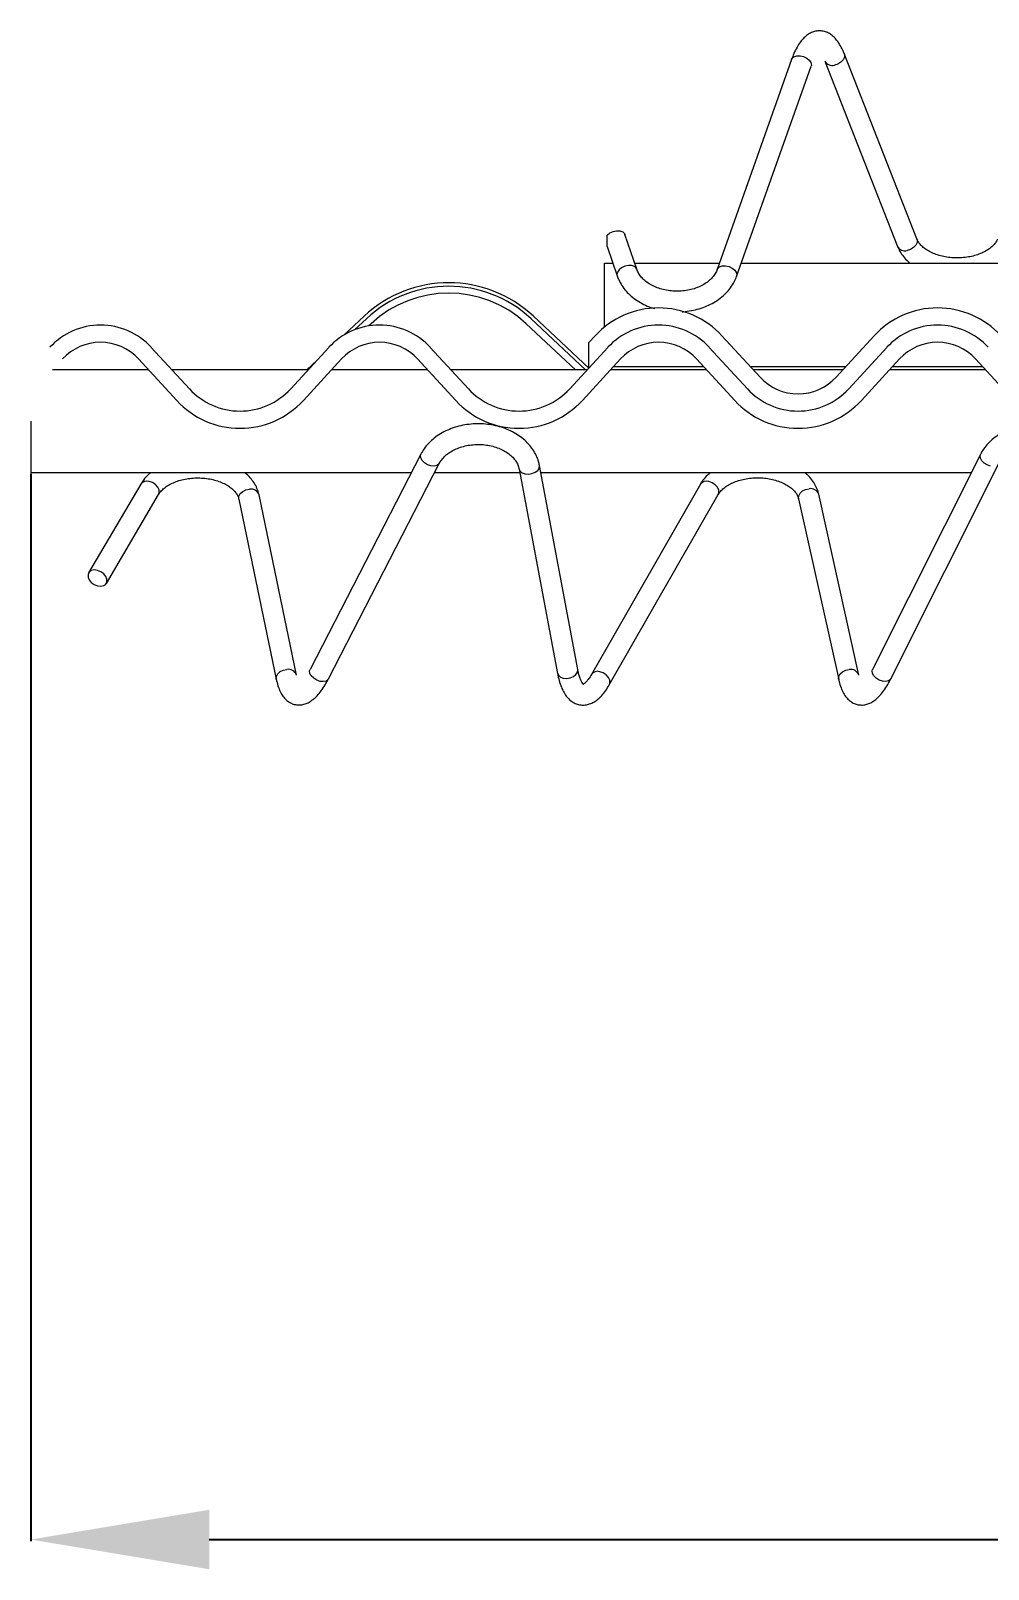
# Model space of a CAD drawing. Header units: millimetres. Extents: x 8743 to 322652, y 10189 to 229505.
# Drawn here: x 205681 to 213731, y 156994 to 169935 of the extents above; entities that cross this region are included whole.
import ezdxf

# ---------------------------------------------------------------- set-up
doc = ezdxf.new("R2010")
doc.units = ezdxf.units.MM
doc.header["$LTSCALE"] = 300
doc.header["$MEASUREMENT"] = 0
doc.header["$PDSIZE"] = -5
doc.layers.get('0').update_dxf_attribs({"color": 8, "linetype": 'CONTINUOUS'})
doc.layers.get('Defpoints').update_dxf_attribs({"color": 8, "linetype": 'CONTINUOUS'})
doc.layers.add('AZ-DIML', color=8, linetype='CONTINUOUS')
doc.styles.add('HY울릉도L', font='H2WULL_0.TTF')
doc.dimstyles.new('NDIM', dxfattribs={"dimscale": 150, "dimtxt": 3, "dimasz": 1.5, "dimexe": 3, "dimexo": 2, "dimgap": 1, "dimtad": 1, "dimdec": 0, "dimdsep": 46, "dimlunit": 6, "dimtxsty": 'HY울릉도L', "dimblk1": '_RXDOT', "dimblk2": '_RXDOT', "dimsah": 1, "dimcen": 3, "dimdle": 3, "dimclrd": 256, "dimclre": 256, "dimclrt": 3, "dimadec": 0, "dimazin": 0, "dimtfac": 1, "dimtdec": 4, "dimtix": 1, "dimtmove": 2, "dimatfit": 3, "dimldrblk": '_RXDOT', "dimfxl": 1, "dimtolj": 1, "dimtzin": 0, "dimarcsym": 0})

# ---------------------------------------------------------------- blocks, each defined once
blk = doc.blocks.new('*D406')
at = {"layer": 'AZ-DIML', "lineweight": -2}
for p, q in [((205681, 166205), (205681, 157229)), ((280752, 166205), (280752, 157229)), ((207181, 157244), (279252, 157244))]:
    blk.add_line(p, q, dxfattribs=at)
at = {"layer": 'AZ-DIML'}
for points in [[(207181, 157494), (207181, 156994), (205681, 157244)], [(279252, 156994), (279252, 157494), (280752, 157244)]]:
    blk.add_solid(points, dxfattribs=at)
at = {"layer": 'Defpoints', "color": 0}
for p in [(205681, 166215), (280752, 166215), (280752, 157244)]:
    blk.add_point(p, dxfattribs=at)
at = {"layer": 'AZ-DIML', "color": 3, "insert": (243216, 158066), "char_height": 1500, "attachment_point": 5, "style": 'HY울릉도L'}
blk.add_mtext('\\A1;2590', dxfattribs=at)
blk = doc.blocks.new('_RXDOT')
at = {"color": 0, "linetype": 'ByBlock'}
blk.add_line((-1, 0), (2, 0), dxfattribs=at)
at = {"color": 0, "linetype": 'ByBlock', "const_width": 0.5}
blk.add_lwpolyline([(-0.25, 0, 1), (0.25, 0, 1)], format="xyb", close=True, dxfattribs=at)

msp = doc.modelspace()

# ---------------------------------------------------------------- linework, layer by layer
at = {"color": 7, "linetype": 'Continuous', "lineweight": 15}
for p, q in [((212078.5, 169694.5), (211452.5, 167927.1)), ((212358.4, 169679.7), (212969.3, 168120.4)), ((213130.9, 168183.7), (212520, 169743.1)), ((211616.1, 167869.1), (212242.2, 169636.6)), ((210527.7, 168216.7), (210549.8, 168234.6)), ((210549.8, 168234.6), (210577.3, 168247.4)), ((210577.3, 168247.4), (210607, 168253.5)), ((210607, 168253.5), (210635.1, 168252.3)), ((210635.1, 168252.3), (210658.1, 168243.8)), ((210658.1, 168243.8), (210673.2, 168229)), ((210527.7, 168120.2), (210527.7, 168216.7)), ((210527.7, 168120.2), (210611.9, 167873.1)), ((210673.2, 168229), (210676.5, 168222)), ((210776.2, 167929.1), (210676.5, 168222)), ((210505.8, 167444.2), (210505.8, 167980.2)), ((210505.8, 167980.2), (210575.4, 167980.2)), ((210758.8, 167980.2), (211471.3, 167980.2)), ((211655.5, 167980.2), (215265.5, 167980.2)), ((208314.8, 167376.5), (208483.5, 167534.3)), ((208503.3, 167513.2), (208403.9, 167420.2)), ((208542.9, 167470.9), (208523, 167452.3)), ((210261.8, 167083.3), (209847.5, 167470.9)), ((210346.5, 167083.3), (209887.1, 167513.2)), ((209906.8, 167534.3), (210372.9, 167098.3)), ((210372.9, 167311.6), (210426.8, 167370.2)), ((211492, 167370.2), (211812.8, 167021.1)), ((212451.9, 167021.1), (212772.7, 167370.2)), ((207014.4, 166923.2), (206693.5, 167272.3)), ((208187.3, 167272.3), (207866.5, 166923.2)), ((209360.3, 166923.2), (209039.5, 167272.3)), ((210533.3, 167272.3), (210212.5, 166923.2)), ((210372.9, 167097.8), (210372.9, 167311.6)), ((210372.9, 167097.8), (210533.3, 167272.3)), ((211706.3, 166923.2), (211385.5, 167272.3)), ((212879.3, 167272.3), (212558.4, 166923.2)), ((206670.8, 167083.3), (205864.2, 167083.3)), ((206907.8, 166825.3), (206587, 167174.4)), ((208013.6, 167083.3), (206867.2, 167083.3)), ((208293.9, 167174.4), (207973, 166825.3)), ((208001.5, 167083.3), (208088, 167164.3)), ((209016.7, 167083.3), (208210.1, 167083.3)), ((209253.8, 166825.3), (208933, 167174.4)), ((210359.6, 167083.3), (209213.2, 167083.3)), ((210639.8, 167174.4), (210319, 166825.3)), ((211362.7, 167083.3), (210556.1, 167083.3)), ((210582.7, 167112.2), (211336.1, 167112.2)), ((211599.8, 166825.3), (211278.9, 167174.4)), ((211729, 167112.2), (212535.7, 167112.2)), ((212509.1, 167083.3), (211755.6, 167083.3)), ((212985.8, 167174.4), (212665, 166825.3)), ((213708.6, 167083.3), (212902, 167083.3)), ((212928.6, 167112.2), (213682, 167112.2)), ((213945.7, 166825.3), (213624.9, 167174.4)), ((208960.8, 166374.1), (208029, 164562.1)), ((208183.4, 164482.7), (209115.2, 166294.7)), ((213666.3, 166372.1), (212758, 164561.7)), ((212913.2, 164483.8), (213821.5, 166294.2)), ((208879.2, 166215.3), (205681, 166215.3)), ((209793.7, 166215.3), (209074.4, 166215.3)), ((209787.7, 166247.3), (210109.7, 164529.9)), ((210280.3, 164561.9), (209958.4, 166279.2)), ((213587.7, 166215.3), (209970.3, 166215.3)), ((206605.5, 166122), (206167.1, 165375)), ((206316.9, 165287.1), (206755.2, 166034.1)), ((207914.6, 164515.6), (207600.1, 166031.3)), ((211310.9, 166120.1), (210395, 164520.6)), ((210545.6, 164434.3), (211461.6, 166033.9)), ((212643.5, 164515.5), (212306.5, 166036.1)), ((207430.1, 165996), (207744.6, 164480.3)), ((212137, 165998.6), (212474, 164477.9)), ((206190, 165394.3), (206171.9, 165381.6)), ((206214.3, 165399.4), (206190, 165394.3)), ((206242, 165396.3), (206214.3, 165399.4)), ((206269.7, 165385.3), (206242, 165396.3)), ((206294, 165367.8), (206269.7, 165385.3)), ((206171.9, 165381.6), (206162.3, 165362.7)), ((206162.3, 165362.7), (206162.3, 165340)), ((206162.3, 165340), (206171.9, 165316.3)), ((206171.9, 165316.3), (206190, 165294.3)), ((206190, 165294.3), (206214.3, 165276.8)), ((206214.3, 165276.8), (206242, 165265.8)), ((206242, 165265.8), (206269.7, 165262.6)), ((206269.7, 165262.6), (206294, 165267.8)), ((206312.1, 165345.8), (206294, 165367.8)), ((206294, 165267.8), (206312.1, 165280.5)), ((206321.7, 165322.1), (206312.1, 165345.8)), ((206312.1, 165280.5), (206321.7, 165299.4)), ((206321.7, 165299.4), (206321.7, 165322.1))]:
    msp.add_line(p, q, dxfattribs=at)
at = {"color": 8, "linetype": 'Continuous', "lineweight": 15}
for p, q in [((212078.5, 169694.5), (212082.7, 169702.8)), ((212082.7, 169702.8), (212098.3, 169716.7)), ((212098.3, 169716.7), (212121.3, 169724.4)), ((212121.3, 169724.4), (212149.1, 169725)), ((212149.1, 169725), (212178.2, 169718.5)), ((212178.2, 169718.5), (212205.2, 169705.6)), ((212205.2, 169705.6), (212226.7, 169687.8)), ((212226.7, 169687.8), (212240.3, 169667.4)), ((212240.3, 169667.4), (212244.2, 169646.7)), ((212467.4, 169654.7), (212438.6, 169646)), ((212492.8, 169670.2), (212467.4, 169654.7)), ((212511.7, 169690.7), (212492.8, 169670.2)), ((212521.9, 169713.7), (212511.7, 169690.7)), ((212520, 169743.1), (212522.1, 169736.4)), ((212522.1, 169736.4), (212521.9, 169713.7)), ((212244.2, 169646.7), (212242.2, 169636.6)), ((213103.7, 168110.8), (213078.3, 168095.3)), ((213122.6, 168131.3), (213103.7, 168110.8)), ((213132.8, 168154.3), (213122.6, 168131.3)), ((213130.9, 168183.7), (213133, 168177)), ((213133, 168177), (213132.8, 168154.3)), ((213078.3, 168095.3), (213049.5, 168086.6)), ((210613.9, 167903.5), (210610, 167882.9)), ((210610, 167882.9), (210611.9, 167873.1)), ((210627.5, 167923.8), (210613.9, 167903.5)), ((210649.1, 167941.4), (210627.5, 167923.8)), ((210676.2, 167954.2), (210649.1, 167941.4)), ((210705.4, 167960.5), (210676.2, 167954.2)), ((210733.2, 167959.7), (210705.4, 167960.5)), ((210756.3, 167951.8), (210733.2, 167959.7)), ((210771.9, 167937.8), (210756.3, 167951.8)), ((210776.1, 167929.5), (210771.9, 167937.8)), ((211452.6, 167927.5), (211456.6, 167935.3)), ((211456.6, 167935.3), (211472.2, 167949.2)), ((211472.2, 167949.2), (211495.2, 167957)), ((211495.2, 167957), (211523, 167957.6)), ((211523, 167957.6), (211552.1, 167951.1)), ((211552.1, 167951.1), (211579.1, 167938.1)), ((211579.1, 167938.1), (211600.7, 167920.4)), ((211600.7, 167920.4), (211614.2, 167899.9)), ((211614.2, 167899.9), (211618.1, 167879.3)), ((211618.1, 167879.3), (211616.1, 167869.1)), ((208957.3, 166362.5), (208960.8, 166374.1)), ((208959.8, 166341.8), (208957.3, 166362.5)), ((208971.7, 166320.2), (208959.8, 166341.8)), ((208991.6, 166300.3), (208971.7, 166320.2)), ((209017.1, 166284.5), (208991.6, 166300.3)), ((209111.5, 166289), (209095.4, 166277.1)), ((209115, 166294.3), (209111.5, 166289)), ((213662.9, 166360.6), (213666.3, 166372.1)), ((213665.5, 166339.9), (213662.9, 166360.6)), ((213677.5, 166318.3), (213665.5, 166339.9)), ((213697.5, 166298.6), (213677.5, 166318.3)), ((213723.2, 166283), (213697.5, 166298.6)), ((209045.2, 166274.8), (209017.1, 166284.5)), ((209072.3, 166272.2), (209045.2, 166274.8)), ((209095.4, 166277.1), (209072.3, 166272.2)), ((209787.8, 166246.8), (209795.1, 166230.8)), ((209795.1, 166230.8), (209812.2, 166216.1)), ((209812.2, 166216.1), (209836.6, 166207.1)), ((209836.6, 166207.1), (209865.5, 166204.9)), ((209865.5, 166204.9), (209895.2, 166209.7)), ((209895.2, 166209.7), (209922.3, 166221)), ((209922.3, 166221), (209943.4, 166237.4)), ((209943.4, 166237.4), (209956, 166256.9)), ((209956, 166256.9), (209958.7, 166277.2)), ((209958.7, 166277.2), (209958.4, 166279.2)), ((213751.3, 166273.5), (213723.2, 166283)), ((206704.3, 166134.3), (206676.4, 166144.3)), ((206729.3, 166117.6), (206704.3, 166134.3)), ((206748.4, 166096.1), (206729.3, 166117.6)), ((206759.3, 166072.4), (206748.4, 166096.1)), ((206755.2, 166034.1), (206760.7, 166049.4)), ((206760.7, 166049.4), (206759.3, 166072.4)), ((207431.3, 166020.5), (207442.8, 166042.5)), ((207442.8, 166042.5), (207463.1, 166060.9)), ((207463.1, 166060.9), (207489.7, 166073.7)), ((207489.7, 166073.7), (207519.3, 166079.2)), ((211410.5, 166133.3), (211382.5, 166143.1)), ((211435.5, 166116.6), (211410.5, 166133.3)), ((211454.6, 166095.2), (211435.5, 166116.6)), ((211465.5, 166071.6), (211454.6, 166095.2)), ((211461.6, 166033.9), (211466.8, 166048.6)), ((211466.8, 166048.6), (211465.5, 166071.6)), ((212137.9, 166023.6), (212149.4, 166045.6)), ((212149.4, 166045.6), (212169.6, 166064.2)), ((212169.6, 166064.2), (212196.1, 166077.2)), ((212196.1, 166077.2), (212225.7, 166082.9)), ((207429.8, 165997.7), (207431.3, 166020.5)), ((207430.1, 165996), (207429.8, 165997.7)), ((212136.6, 166000.8), (212137.9, 166023.6)), ((212137, 165998.6), (212136.6, 166000.8)), ((207744.3, 164482.1), (207745.7, 164504.9)), ((207744.6, 164480.3), (207744.3, 164482.1)), ((207745.7, 164504.9), (207757.3, 164526.8)), ((207757.3, 164526.8), (207777.6, 164545.3)), ((207777.6, 164545.3), (207804.1, 164558)), ((207804.1, 164558), (207833.8, 164563.6)), ((208025.5, 164550.4), (208029, 164562.1)), ((208027.9, 164529.7), (208025.5, 164550.4)), ((208039.9, 164508.1), (208027.9, 164529.7)), ((208059.8, 164488.3), (208039.9, 164508.1)), ((208085.3, 164472.5), (208059.8, 164488.3)), ((208183.4, 164482.7), (208179.7, 164477)), ((210109.7, 164529.9), (210117, 164513.4)), ((210117, 164513.4), (210134.1, 164498.7)), ((210134.1, 164498.7), (210158.6, 164489.8)), ((210158.6, 164489.8), (210187.4, 164487.5)), ((210187.4, 164487.5), (210217.1, 164492.4)), ((210217.1, 164492.4), (210244.2, 164503.7)), ((210244.2, 164503.7), (210265.3, 164520)), ((210265.3, 164520), (210278, 164539.5)), ((210278, 164539.5), (210280.6, 164559.8)), ((210280.6, 164559.8), (210280.3, 164561.9)), ((210494.6, 164533.7), (210466.6, 164543.6)), ((210519.6, 164517.1), (210494.6, 164533.7)), ((210538.7, 164495.7), (210519.6, 164517.1)), ((210549.6, 164472), (210538.7, 164495.7)), ((212473.6, 164480.2), (212475, 164502.9)), ((212474, 164477.9), (212473.6, 164480.2)), ((212475, 164502.9), (212486.5, 164525)), ((212486.5, 164525), (212506.7, 164543.6)), ((212506.7, 164543.6), (212533.2, 164556.6)), ((212533.2, 164556.6), (212562.7, 164562.3)), ((212754.6, 164550.2), (212758, 164561.7)), ((212757.2, 164529.4), (212754.6, 164550.2)), ((212769.2, 164507.9), (212757.2, 164529.4)), ((212789.2, 164488.2), (212769.2, 164507.9)), ((212814.9, 164472.6), (212789.2, 164488.2)), ((212909.4, 164477.9), (212893.3, 164465.9)), ((212913.2, 164483.8), (212909.4, 164477.9)), ((208113.4, 164462.7), (208085.3, 164472.5)), ((208140.5, 164460.2), (208113.4, 164462.7)), ((208163.6, 164465.1), (208140.5, 164460.2)), ((208179.7, 164477), (208163.6, 164465.1)), ((210545.7, 164434.3), (210550.9, 164449.1)), ((210550.9, 164449.1), (210549.6, 164472)), ((212843, 164463.1), (212814.9, 164472.6)), ((212870.2, 164460.8), (212843, 164463.1)), ((212893.3, 164465.9), (212870.2, 164460.8))]:
    msp.add_line(p, q, dxfattribs=at)
at = {"color": 7, "linetype": 'Continuous', "lineweight": 0}
msp.add_line((205681, 166652.5), (205681, 159749.2), dxfattribs=at)
at = {"color": 8, "linetype": 'Continuous', "lineweight": 15}
for centre, radius, start, end in [((212419.3, 169712.3), 69.1, 208.45749, 286.27151), ((213030.1, 168152.8), 69, 208.09862, 286.31151), ((206655.7, 166086.2), 61.7, 70.35507, 144.50774), ((207531.4, 166007.5), 72.8, 19.09424, 99.55152), ((211361.9, 166084.5), 62.2, 70.62826, 145.00643), ((212238.3, 166011.6), 72.4, 19.78885, 100.03613), ((207845.8, 164491.7), 72.8, 19.45498, 99.52679), ((210446, 164484.8), 62.3, 70.66535, 144.73191), ((212575.3, 164490.9), 72.5, 20.1587, 100.00578)]:
    msp.add_arc(centre, radius, start, end, dxfattribs=at)
at = {"color": 7, "linetype": 'Continuous', "lineweight": 15}
for centre, radius, start, end in [((209195.2, 166773.7), 1041.6, 46.90481, 133.09519), ((209195.2, 166773.7), 1012.7, 46.90481, 133.09519), ((209195.2, 166773.7), 954.8, 46.90481, 133.09519), ((210959.4, 166880.8), 723.3, 42.58222, 137.41778), ((213305.3, 166880.8), 723.3, 42.58222, 137.41778), ((206267.5, 166880.8), 578.7, 42.58222, 137.41778), ((208613.4, 166880.8), 578.7, 42.58222, 137.41778), ((210959.4, 166880.8), 578.7, 42.58222, 137.41778), ((213305.3, 166880.8), 578.7, 42.58222, 137.41778), ((206267.5, 166880.8), 434, 42.58222, 137.41778), ((208613.4, 166880.8), 434, 42.58222, 137.41778), ((210959.4, 166880.8), 434, 42.58222, 137.41778), ((213305.3, 166880.8), 434, 42.58222, 137.41778), ((212132.4, 167314.8), 434, 222.58222, 317.41778), ((207440.4, 167314.8), 723.3, 222.58222, 317.41778), ((207440.4, 167314.8), 578.7, 222.58222, 317.41778), ((209786.4, 167314.8), 723.3, 222.58222, 317.41778), ((209786.4, 167314.8), 578.7, 222.58222, 317.41778), ((212132.4, 167314.8), 723.3, 222.58222, 317.41778), ((212132.4, 167314.8), 578.7, 222.58222, 317.41778)]:
    msp.add_arc(centre, radius, start, end, dxfattribs=at)
for points, knots in [([(212520, 169743.1), (212516.2, 169752.4), (212504.8, 169780.4), (212482.7, 169822.4), (212453.5, 169863.4), (212421.7, 169894.7), (212389.1, 169916.5), (212354.4, 169930.4), (212317.4, 169936.1), (212280, 169933), (212244.1, 169921.1), (212211.1, 169902), (212180.2, 169875.4), (212150.7, 169840.6), (212122.8, 169796.7), (212098.5, 169747.6), (212084.7, 169711), (212078.5, 169694.5)], [0, 0, 0, 0, 0.0415418, 0.124318, 0.2088245, 0.277932, 0.3403999, 0.3987785, 0.455417, 0.5152658, 0.5741841, 0.634721, 0.6998699, 0.7719445, 0.8508304, 0.9329337, 1, 1, 1, 1]), ([(212969.3, 168120.4), (212973.5, 168110.6), (212984.5, 168084.8), (213009.7, 168045.7), (213040.7, 168008.5), (213065, 167988.3), (213074.7, 167980.2)], [0, 0, 0, 0, 0.185968, 0.4887873, 0.7958812, 1, 1, 1, 1]), ([(213809.6, 168183.4), (213807.8, 168179.2), (213802.4, 168166.7), (213787.9, 168144.5), (213762.6, 168117.7), (213728.8, 168092.1), (213688.5, 168069.6), (213642.5, 168050.9), (213591.8, 168036.6), (213537.7, 168027.3), (213481.7, 168023.5), (213425.3, 168025.1), (213370.2, 168032.3), (213317.9, 168044.6), (213269.9, 168061.6), (213227.6, 168082.5), (213191.8, 168106.4), (213163.5, 168132.2), (213142.5, 168158.5), (213134.8, 168175.3), (213130.9, 168183.7)], [0, 0, 0, 0, 0.0282739, 0.084194, 0.1437598, 0.2014916, 0.2586397, 0.3157331, 0.3729777, 0.4304331, 0.4880595, 0.5457555, 0.6033915, 0.660811, 0.7179264, 0.7746698, 0.8310842, 0.8873908, 0.9439687, 1, 1, 1, 1]), ([(210611.9, 167873.1), (210615.8, 167862.6), (210626.3, 167834.6), (210650.4, 167791.3), (210685.7, 167744.8), (210728.6, 167702.5), (210778.4, 167664.8), (210834.5, 167633), (210883.8, 167610.8), (210915.2, 167601.9), (210925, 167599.1)], [0, 0, 0, 0, 0.0834895, 0.222099, 0.3617065, 0.5030015, 0.6458401, 0.7898576, 0.9346647, 1, 1, 1, 1]), ([(211452.5, 167927.1), (211450.4, 167921.8), (211443.8, 167904.7), (211426.7, 167876.2), (211397.7, 167843.4), (211361.5, 167814.1), (211319, 167789), (211271.2, 167768.8), (211219.4, 167754.1), (211164.7, 167745.3), (211108.7, 167742.8), (211052.9, 167746.7), (210998.9, 167756.7), (210948, 167772.5), (210901.7, 167793.5), (210861.2, 167818.9), (210827.3, 167847.9), (210800.7, 167879.3), (210784.6, 167906.7), (210778.3, 167923.4), (210776.2, 167929.1)], [0, 0, 0, 0, 0.0283728, 0.0915426, 0.1526937, 0.2122043, 0.2709384, 0.329373, 0.3877257, 0.4460684, 0.5044146, 0.5627395, 0.620966, 0.6790464, 0.7369621, 0.7947708, 0.8525864, 0.9107126, 0.9697162, 1, 1, 1, 1]), ([(211156.7, 167572), (211160, 167572.1), (211186.5, 167572.6), (211235.6, 167580.5), (211302.4, 167596.1), (211366.1, 167619.3), (211425.4, 167649), (211479.3, 167685), (211526.7, 167726.5), (211566.4, 167773.1), (211596.7, 167820.8), (211610, 167854), (211616.1, 167869.1)], [0, 0, 0, 0, 0.0158632, 0.12730927, 0.23892642, 0.35073835, 0.46272997, 0.57474486, 0.68653533, 0.79768971, 0.90777504, 1, 1, 1, 1]), ([(209958.4, 166279.2), (209956, 166290.2), (209949.6, 166319.1), (209931.9, 166364.4), (209903.7, 166413.8), (209867.4, 166459.8), (209823.6, 166501.6), (209773, 166538.6), (209716.4, 166570), (209654.9, 166595.3), (209589.6, 166613.9), (209521.6, 166625.6), (209452.3, 166630.1), (209382.7, 166627.5), (209314.1, 166617.6), (209247.6, 166600.6), (209184.4, 166576.7), (209125.6, 166546.2), (209072.4, 166509.5), (209026, 166467.2), (208988.1, 166422), (208969.5, 166389.4), (208960.8, 166374.1)], [0, 0, 0, 0, 0.0298676, 0.0788895, 0.1281634, 0.177972, 0.2283808, 0.2793214, 0.3306714, 0.3822826, 0.4340336, 0.4858459, 0.5376976, 0.5896029, 0.6415632, 0.6936074, 0.745748, 0.7979631, 0.8501845, 0.9022741, 0.9540451, 1, 1, 1, 1]), ([(214664.7, 166284.4), (214662.2, 166295.3), (214655.5, 166324.2), (214637.3, 166369.4), (214608.4, 166418.6), (214571.5, 166464.2), (214527.2, 166505.7), (214476.1, 166542.3), (214419.2, 166573.3), (214357.3, 166598.1), (214291.8, 166616.2), (214223.7, 166627.4), (214154.3, 166631.4), (214084.7, 166628.2), (214016.2, 166617.8), (213949.9, 166600.3), (213887, 166575.9), (213828.7, 166544.9), (213775.9, 166507.8), (213730.1, 166465.2), (213692.8, 166419.8), (213674.7, 166387.3), (213666.3, 166372.1)], [0, 0, 0, 0, 0.02987048, 0.07893491, 0.12826329, 0.17813688, 0.22860781, 0.27960765, 0.33099928, 0.38264552, 0.43442221, 0.48626529, 0.53814051, 0.59006837, 0.64206019, 0.69412878, 0.74629932, 0.7985414, 0.85077399, 0.90287137, 0.95463435, 1, 1, 1, 1]), ([(209115.2, 166294.7), (209118.1, 166300), (209127.3, 166316.7), (209148.6, 166343.9), (209182.1, 166374.6), (209222.3, 166401.4), (209268.2, 166423.5), (209318.7, 166440.3), (209372.5, 166451.4), (209428.2, 166456.2), (209484.2, 166454.8), (209539.1, 166447), (209591.3, 166433.3), (209639.5, 166414.1), (209682.3, 166390.3), (209718.7, 166362.5), (209748.2, 166332), (209770, 166299.4), (209782.4, 166270.9), (209786.3, 166253.5), (209787.7, 166247.3)], [0, 0, 0, 0, 0.0284292, 0.0897948, 0.1497502, 0.2086659, 0.2671349, 0.3254776, 0.3837806, 0.442092, 0.5003949, 0.5586351, 0.6167414, 0.6746744, 0.7324736, 0.7902266, 0.8481547, 0.9067071, 0.9666493, 1, 1, 1, 1]), ([(206686.4, 166215.3), (206680, 166210.2), (206657.8, 166192.4), (206630.6, 166161), (206612.9, 166133.5), (206605.5, 166122)], [0, 0, 0, 0, 0.1907734, 0.6611368, 1, 1, 1, 1]), ([(206755.2, 166034.1), (206757.9, 166038.5), (206766.4, 166051.9), (206786.4, 166074.7), (206818.4, 166100.7), (206857.3, 166124), (206902.1, 166143.7), (206951.9, 166159), (207005.3, 166169.4), (207061, 166174.5), (207117.4, 166174.1), (207173, 166168.2), (207226, 166157), (207275.1, 166141), (207318.8, 166120.9), (207356.2, 166097.6), (207386.3, 166072.2), (207408.7, 166045.7), (207423.6, 166020), (207428, 166003.9), (207430.1, 165996)], [0, 0, 0, 0, 0.0283295, 0.0878983, 0.1458624, 0.2030268, 0.2600687, 0.3172276, 0.3745958, 0.432147, 0.4897919, 0.5474091, 0.6048468, 0.6619931, 0.7187824, 0.7752171, 0.8314768, 0.8878899, 0.945271, 1, 1, 1, 1]), ([(207600.1, 166031.3), (207597.6, 166041.6), (207591.1, 166068.3), (207573.2, 166109.8), (207544.6, 166154.3), (207514.8, 166189.9), (207492.1, 166208.6), (207484, 166215.3)], [0, 0, 0, 0, 0.1483327, 0.3843106, 0.6227427, 0.8660653, 1, 1, 1, 1]), ([(211392.3, 166215.3), (211385.2, 166209.5), (211362.5, 166191), (211335.2, 166158.8), (211318, 166131.5), (211310.9, 166120.1)], [0, 0, 0, 0, 0.2103662, 0.673204, 1, 1, 1, 1]), ([(211461.6, 166033.9), (211464.2, 166038.2), (211472.5, 166051.6), (211492.2, 166074.4), (211523.8, 166100.6), (211562.4, 166124.1), (211606.9, 166143.9), (211656.5, 166159.5), (211709.8, 166170.1), (211765.4, 166175.5), (211821.8, 166175.4), (211877.5, 166169.8), (211930.7, 166158.8), (211980, 166143), (212024, 166123.1), (212061.7, 166099.9), (212092.2, 166074.6), (212115, 166048.1), (212130.2, 166022.4), (212134.8, 166006.4), (212137, 165998.6)], [0, 0, 0, 0, 0.0283341, 0.0880852, 0.1461414, 0.2033481, 0.2604117, 0.3175823, 0.3749578, 0.4325224, 0.4901847, 0.5478372, 0.6053027, 0.6624871, 0.7193122, 0.7757806, 0.8320637, 0.8884751, 0.945801, 1, 1, 1, 1]), ([(212306.5, 166036.1), (212303.8, 166046.4), (212297, 166073), (212278.5, 166114.4), (212249.3, 166158.7), (212220.3, 166192.6), (212199, 166210), (212192.5, 166215.3)], [0, 0, 0, 0, 0.1520921, 0.3943971, 0.6393322, 0.8893392, 1, 1, 1, 1]), ([(207744.6, 164480.3), (207746.8, 164470.7), (207753.2, 164441.7), (207767.1, 164399.3), (207787.9, 164356.5), (207812.1, 164322.3), (207839.9, 164295.8), (207871.1, 164276.8), (207905.9, 164265.4), (207942.5, 164262.6), (207978.9, 164268.7), (208013.6, 164282.3), (208047.3, 164303.3), (208081.1, 164332.7), (208115.1, 164371.4), (208147.5, 164418), (208170, 164456.9), (208181.4, 164478.9), (208183.4, 164482.7)], [0, 0, 0, 0, 0.0411323, 0.1236436, 0.1993122, 0.2670698, 0.3278411, 0.3845247, 0.43954, 0.4976366, 0.5548018, 0.6136951, 0.6774718, 0.7486818, 0.8272866, 0.9091091, 0.9843957, 1, 1, 1, 1]), ([(210109.7, 164529.9), (210111.8, 164519.4), (210118, 164488.1), (210131.6, 164440.1), (210151.8, 164390), (210175.9, 164348.1), (210203, 164315.1), (210233.2, 164290), (210267.5, 164272), (210305.1, 164262.5), (210344, 164262.7), (210380.9, 164271.4), (210415.9, 164287.8), (210449.8, 164311.7), (210483.3, 164344.4), (210515.7, 164384.8), (210535.8, 164418), (210545.6, 164434.3)], [0, 0, 0, 0, 0.0408384, 0.12118404, 0.20314191, 0.27818975, 0.34627823, 0.40797918, 0.46579938, 0.52809468, 0.58736794, 0.64596145, 0.70663182, 0.77226122, 0.84485416, 0.9237242, 1, 1, 1, 1]), ([(210330.4, 164435.3), (210330.5, 164435.3), (210331.4, 164435), (210327.7, 164437.1), (210319.6, 164446.9), (210308.6, 164466), (210297.4, 164493.5), (210287.7, 164525.8), (210282.5, 164550.9), (210280.3, 164561.9)], [0, 0, 0, 0, 0.0153622, 0.1779108, 0.3498675, 0.5174145, 0.6875979, 0.8634377, 1, 1, 1, 1]), ([(210395, 164520.6), (210391.1, 164514), (210380.2, 164495.5), (210362.8, 164471.3), (210344.6, 164451.2), (210330.7, 164440), (210323.2, 164436.5), (210323.5, 164436.6), (210323.7, 164436.6)], [0, 0, 0, 0, 0.1127234, 0.3159599, 0.5137994, 0.705376, 0.893229, 1, 1, 1, 1]), ([(212474, 164477.9), (212476.3, 164468.3), (212483.2, 164439.3), (212497.7, 164397.1), (212519, 164354.4), (212543.8, 164320.5), (212572, 164294.3), (212603.5, 164275.7), (212638.5, 164264.6), (212675.2, 164262.3), (212711.6, 164268.8), (212746.2, 164282.8), (212779.8, 164304.3), (212813.3, 164334.1), (212846.8, 164373.2), (212878.7, 164420.1), (212900.5, 164458.9), (212911.5, 164480.5), (212913.2, 164483.8)], [0, 0, 0, 0, 0.0411922, 0.1237814, 0.1995406, 0.2674731, 0.3284398, 0.3853076, 0.4404998, 0.4987857, 0.5561358, 0.615204, 0.6791284, 0.7504423, 0.8290993, 0.9109887, 0.9863908, 1, 1, 1, 1])]:
    msp.add_open_spline(points, degree=3, knots=knots, dxfattribs=at)

# ---------------------------------------------------------------- dimensions: what is measured, and where the dimension line sits
at = {"layer": 'AZ-DIML'}
dim = msp.add_aligned_dim(p1=(205681, 166215.3), p2=(280751.6, 166215.3), distance=-8971, text='2590', dimstyle='NDIM', override={"dimscale": 5, "dimtxt": 300, "dimasz": 300}, dxfattribs=at)
dim.commit()
dim.dimension.update_dxf_attribs({"geometry": '*D406', "text_midpoint": (243216.3, 158065.9)})

doc.saveas('drawing.dxf')
